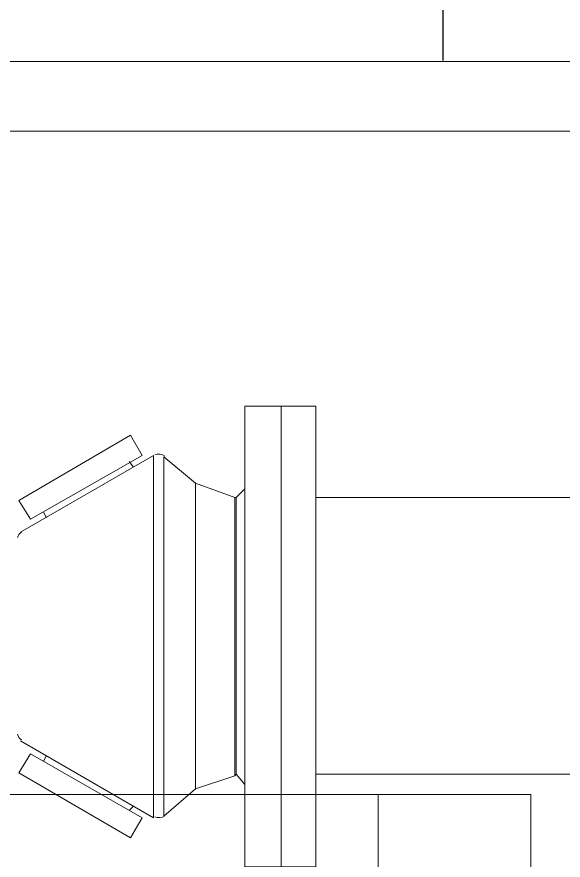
# Model space of a CAD drawing. Header units: millimetres. Extents: x 596 to 768, y 309 to 423.
# Drawn here: x 689.721 to 690.053, y 407.589 to 408.102 of the extents above; entities that cross this region are included whole.
import ezdxf

# ---------------------------------------------------------------- set-up
doc = ezdxf.new("R2010")
doc.units = ezdxf.units.MM
doc.layers.add('1- 3', color=3, linetype='Continuous')

# ---------------------------------------------------------------- blocks, each defined once
blk = doc.blocks.new('CTOBOM')
at = {"color": 0, "lineweight": 20}
for p, q in [((5.02895, -1.04549), (5.02895, -1.69413)), ((5.07119, -1.69413), (5.07119, -1.04549)), ((7.5575, -1.39401), (5.47428, -1.39401)), ((5.47428, -1.39401), (5.47428, -1.74342))]:
    blk.add_line(p, q, dxfattribs=at)
at = {"color": 0, "linetype": 'ByBlock'}
blk.add_line((5.02829, -1.35441), (4.54136, -1.35441), dxfattribs=at)
at = {"color": 0, "lineweight": 20}
for points in [[(5.29386, -1.43186), (5.29386, -1.04197)], [(5.46196, -1.43186), (5.46196, -1.04197)], [(5.47428, -1.65062), (5.47428, -2.3019), (7.5575, -2.3019), (7.5575, -1.30122), (5.47428, -1.30122), (5.47428, -1.65062)], [(5.23841, -1.43186), (5.51829, -1.43186), (5.51829, -1.45298), (5.23841, -1.45298)], [(5.23841, -1.45298), (5.23841, -1.43186)], [(5.23841, -1.45298), (5.23841, -1.47498)], [(5.23841, -1.45298), (5.51829, -1.45298), (5.51829, -1.47498), (5.23841, -1.47498)], [(5.29386, -1.48114), (5.29386, -1.48026), (5.28858, -1.47498)], [(5.46284, -1.48114), (5.46196, -1.48026), (5.46812, -1.47498)], [(5.29386, -1.48026), (5.46196, -1.48026)], [(5.26922, -1.52427), (5.28506, -1.50491), (5.29386, -1.48114)], [(5.46284, -1.48114), (5.29386, -1.48114)], [(5.48748, -1.52427), (5.47076, -1.50491), (5.46284, -1.48114)], [(5.28506, -1.50491), (5.47076, -1.50491)], [(5.26922, -1.52427), (5.48748, -1.52427)], [(5.31498, -1.6114), (5.26834, -1.53043)], [(5.48836, -1.53043), (5.26834, -1.53043)], [(5.44172, -1.6114), (5.48836, -1.53043)], [(5.26834, -1.53747), (5.25601, -1.54451)], [(5.26834, -1.53747), (5.30706, -1.60524)], [(5.48836, -1.53747), (5.44964, -1.60524)], [(5.48836, -1.53747), (5.50068, -1.54451)], [(5.25601, -1.54451), (5.29562, -1.61228)], [(5.27186, -1.54539), (5.27538, -1.54275)], [(5.50068, -1.54451), (5.46108, -1.61228)], [(5.48396, -1.54539), (5.48132, -1.54275)], [(5.30266, -1.59732), (5.30618, -1.59556)], [(5.45404, -1.59732), (5.45052, -1.59556)], [(5.29562, -1.61228), (5.30706, -1.60524)], [(5.46108, -1.61228), (5.44964, -1.60524)]]:
    blk.add_lwpolyline(points, dxfattribs=at)
for points in [[(5.26862, -1.5236), (5.26737, -1.52542), (5.26711, -1.52774), (5.26792, -1.52978)], [(5.4879, -1.52978), (5.48871, -1.52774), (5.48845, -1.52542), (5.4872, -1.5236)], [(5.31479, -1.6108), (5.31552, -1.61203), (5.31676, -1.61287), (5.31818, -1.6131)], [(5.43764, -1.6131), (5.43906, -1.61287), (5.4403, -1.61203), (5.44103, -1.6108)]]:
    blk.add_open_spline(points, degree=3, dxfattribs=at)

msp = doc.modelspace()

# ---------------------------------------------------------------- block references
at = {"layer": '1- 3', "rotation": 270}
msp.add_blockref('CTOBOM', (691.33455, 413.10343), dxfattribs=at)

doc.saveas('drawing.dxf')
